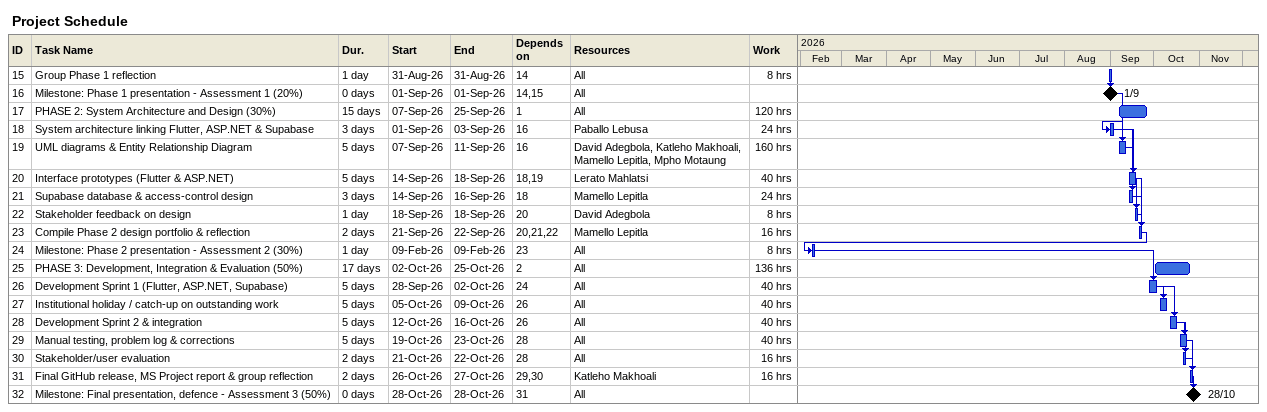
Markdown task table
Project Schedule

| ID | Task | Duration | Start | Finish | Predecessors | Resources | Work (h) |
|---|---|---|---|---|---|---|---|
| 15 | Group Phase 1 reflection | 1d | 2026-08-31 | 2026-08-31 | 14 | All | 8 |
| 16 | Milestone: Phase 1 presentation - Assessment 1 (20%) | 0d | 2026-09-01 | 2026-09-01 | 14, 15 | All |  |
| 17 | PHASE 2: System Architecture and Design (30%) | 15d | 2026-09-07 | 2026-09-25 | 1 | All | 120 |
| 18 | System architecture linking Flutter, ASP.NET & Supabase | 3d | 2026-09-01 | 2026-09-03 | 16 | Paballo Lebusa | 24 |
| 19 | UML diagrams & Entity Relationship Diagram | 5d | 2026-09-07 | 2026-09-11 | 16 | David Adegbola, Katleho Makhoali, Mamello Lepitla, Mpho Motaung | 160 |
| 20 | Interface prototypes (Flutter & ASP.NET) | 5d | 2026-09-14 | 2026-09-18 | 18, 19 | Lerato Mahlatsi | 40 |
| 21 | Supabase database & access-control design | 3d | 2026-09-14 | 2026-09-16 | 18 | Mamello Lepitla | 24 |
| 22 | Stakeholder feedback on design | 1d | 2026-09-18 | 2026-09-18 | 20 | David Adegbola | 8 |
| 23 | Compile Phase 2 design portfolio & reflection | 2d | 2026-09-21 | 2026-09-22 | 20, 21, 22 | Mamello Lepitla | 16 |
| 24 | Milestone: Phase 2 presentation - Assessment 2 (30%) | 1d | 2026-02-09 | 2026-02-09 | 23 | All | 8 |
| 25 | PHASE 3: Development, Integration & Evaluation (50%) | 17d | 2026-10-02 | 2026-10-25 | 2 | All | 136 |
| 26 | Development Sprint 1 (Flutter, ASP.NET, Supabase) | 5d | 2026-09-28 | 2026-10-02 | 24 | All | 40 |
| 27 | Institutional holiday / catch-up on outstanding work | 5d | 2026-10-05 | 2026-10-09 | 26 | All | 40 |
| 28 | Development Sprint 2 & integration | 5d | 2026-10-12 | 2026-10-16 | 26 | All | 40 |
| 29 | Manual testing, problem log & corrections | 5d | 2026-10-19 | 2026-10-23 | 28 | All | 40 |
| 30 | Stakeholder/user evaluation | 2d | 2026-10-21 | 2026-10-22 | 28 | All | 16 |
| 31 | Final GitHub release, MS Project report & group reflection | 2d | 2026-10-26 | 2026-10-27 | 29, 30 | Katleho Makhoali | 16 |
| 32 | Milestone: Final presentation, defence - Assessment 3 (50%) | 0d | 2026-10-28 | 2026-10-28 | 31 | All |  |
